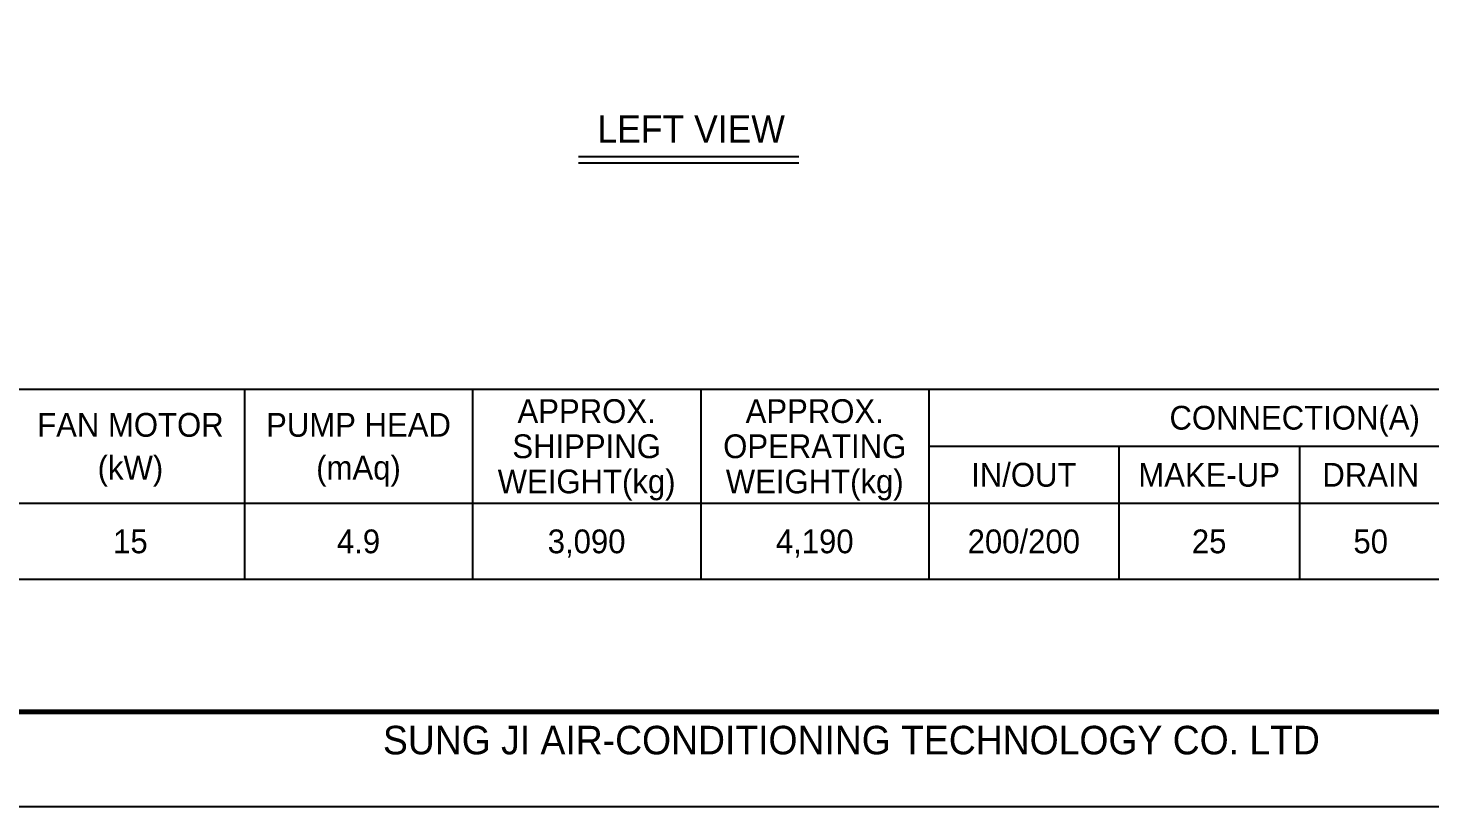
# Model space of a CAD drawing. Header units: millimetres. Extents: x 22763 to 52170, y 15948 to 36743.
# Drawn here: x 30614 to 40939, y 15948 to 21680 of the extents above; entities that cross this region are included whole.
import ezdxf
from ezdxf.enums import TextEntityAlignment as Align

# ---------------------------------------------------------------- set-up
doc = ezdxf.new("R2010")
doc.units = ezdxf.units.MM
for name, color, linetype in [('냉각탑_box', 1, 'Continuous'), ('냉각탑_form', 1, 'Continuous'), ('냉각탑_text', 3, 'Continuous')]:
    doc.layers.add(name, color=color, linetype=linetype)
doc.styles.add('돋움', font='Dotum.ttf')

msp = doc.modelspace()

# ---------------------------------------------------------------- linework, layer by layer
at = {"layer": 'Defpoints'}
msp.add_lwpolyline([(22762.9, 36742.8), (52170.1, 36742.8), (52170.1, 15947.8), (22762.9, 15947.8)], close=True, dxfattribs=at)
at = {"layer": '냉각탑_box'}
for p, q in [((34667.6, 20735.3), (36291, 20735.3)), ((34667.6, 20688.6), (36291, 20688.6)), ((32207.7, 19022.2), (32207.7, 17622.2)), ((33887.7, 19022.2), (33887.7, 17622.2)), ((35567.7, 19022.2), (35567.7, 17622.2)), ((37247.7, 19022.2), (37247.7, 17622.2)), ((37247.7, 18602.2), (42637.7, 18602.2)), ((38647.7, 18602.2), (38647.7, 17622.2)), ((39977.7, 18602.2), (39977.7, 17622.2)), ((27587.7, 18182.2), (42637.7, 18182.2))]:
    msp.add_line(p, q, dxfattribs=at)
msp.add_lwpolyline([(27587.7, 19022.2), (42637.7, 19022.2), (42637.7, 17622.2), (27587.7, 17622.2)], close=True, dxfattribs=at)
at = {"layer": '냉각탑_form', "const_width": 35}
msp.add_lwpolyline([(23463.1, 36042.7), (23463.1, 16647.9), (51469.9, 16647.9), (51469.9, 36042.7)], close=True, dxfattribs=at)

# ---------------------------------------------------------------- texts
at = {"layer": '냉각탑_form', "style": '돋움'}
msp.add_text('SUNG JI AIR-CONDITIONING TECHNOLOGY CO. LTD', height=210.051, dxfattribs=at).set_placement((33227.8, 16334.8))
at = {"layer": '냉각탑_text', "style": '돋움'}
for s, height, p in [('LEFT VIEW', 199.97, (35497.5, 20937.5)), ('APPROX.', 175, (34727.7, 18861.2)), ('APPROX.', 175, (36407.7, 18861.2)), ('CONNECTION(A)', 175, (39942.7, 18812.2)), ('FAN MOTOR', 175, (31367.7, 18759.7)), ('PUMP HEAD', 175, (33047.7, 18759.7)), ('SHIPPING', 175, (34727.7, 18602.2)), ('OPERATING', 175, (36407.7, 18602.2)), ('(kW)', 175, (31367.7, 18444.7)), ('(mAq)', 175, (33047.7, 18444.7)), ('IN/OUT', 175, (37947.7, 18392.2)), ('WEIGHT(kg)', 175, (34727.7, 18343.2)), ('WEIGHT(kg)', 175, (36407.7, 18343.2)), ('MAKE-UP', 175, (39312.7, 18392.2)), ('DRAIN', 175, (40502.7, 18392.2)), ('15', 175, (31367.7, 17902.2)), ('4.9', 175, (33047.7, 17902.2)), ('3,090', 175, (34727.7, 17902.2)), ('4,190', 175, (36407.7, 17902.2)), ('200/200', 175, (37947.7, 17902.2)), ('25', 175, (39312.7, 17902.2)), ('50', 175, (40502.7, 17902.2))]:
    msp.add_text(s, height=height, dxfattribs=at).set_placement(p, align=Align.MIDDLE_CENTER)

doc.saveas('drawing.dxf')
